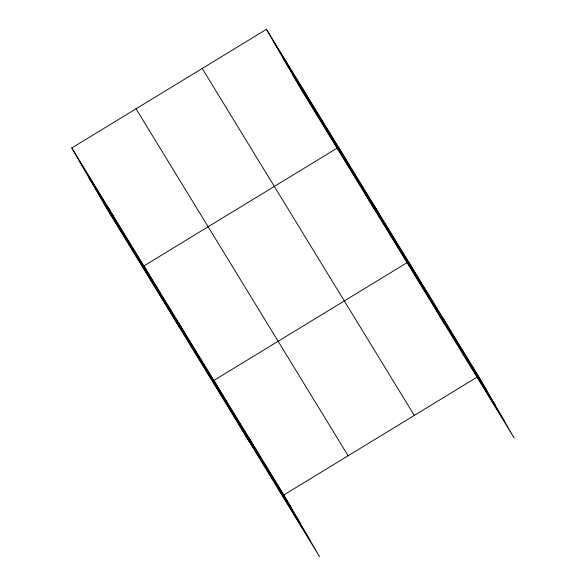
<?xml version="1.0" encoding="UTF-8"?>
<svg xmlns="http://www.w3.org/2000/svg" width="586" height="586" viewBox="0 0 586 586"><rect width="100%" height="100%" fill="white"/><g stroke="black" fill="none" stroke-linecap="round" stroke-linejoin="round"><path stroke-width="0.88" d="M71.8 147.965L283.873 494.928L319.538 556.7L107.465 209.737L71.8 147.965L266.462 29.3L478.535 376.263L514.2 438.035L302.127 91.072L266.462 29.3M283.873 494.928L478.535 376.263M273.845 42.089L485.919 389.053M283.177 58.256L495.251 405.219M292.795 74.905L504.868 421.876M202.221 68.459L414.295 415.423M136.04 108.806L348.113 455.769M79.183 160.754L291.264 507.718M88.515 176.913L300.596 523.884M98.133 193.57L310.206 540.534M443.543 319.018L450.927 331.808M444.217 323.538L408.552 261.766L213.89 380.431L249.555 442.203M373.56 204.514L380.944 217.303M374.227 209.041L338.562 147.269L143.907 265.934L179.572 327.706M302.515 88.281L309.899 101.07M248.882 437.676L256.265 450.466M178.898 323.179L186.282 335.968M107.853 206.946L115.237 219.735"/></g></svg>
